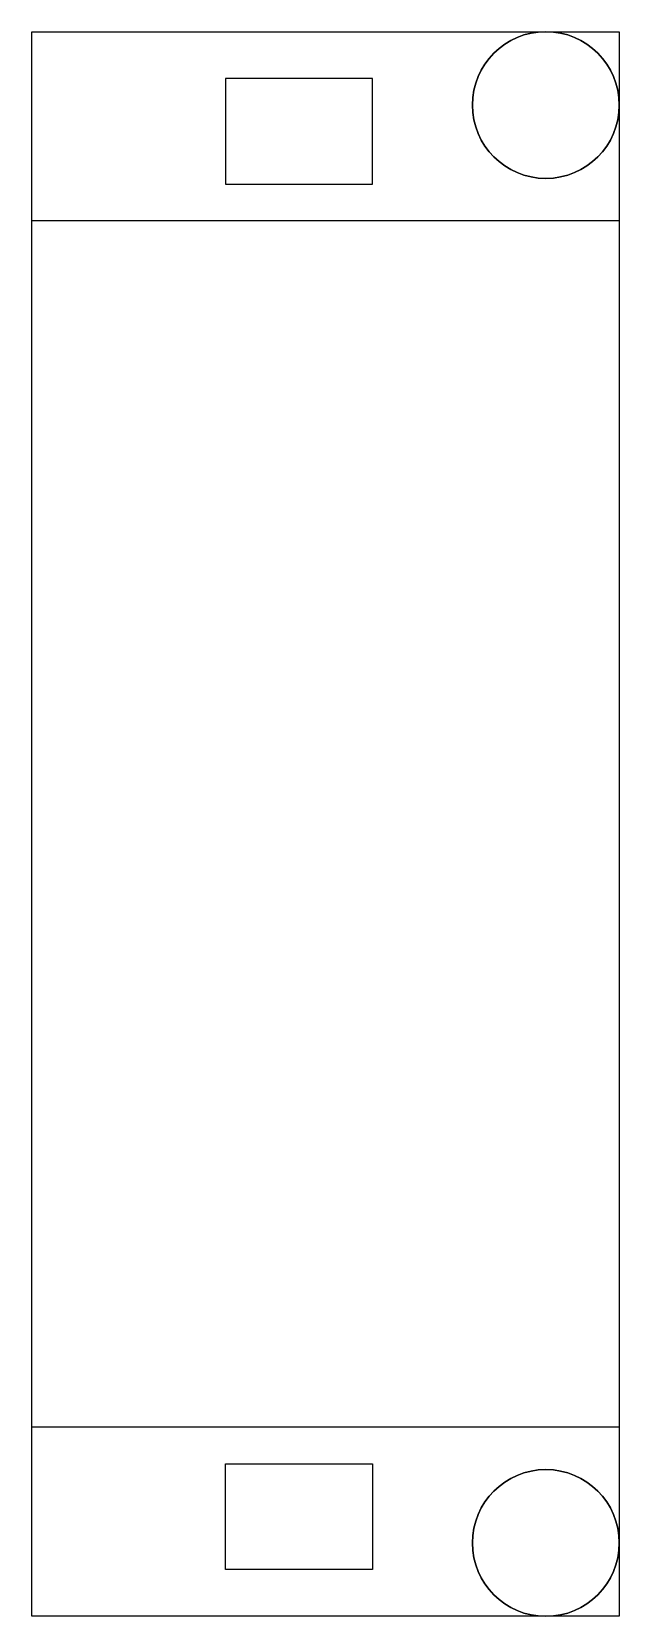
# Model space of a CAD drawing. Header units: millimetres. Extents: x -29.3 to -19.3, y -21.9 to 5.1.
import ezdxf

# ---------------------------------------------------------------- set-up
doc = ezdxf.new("R2010")
doc.units = ezdxf.units.MM
doc.layers.add('Body002_proj', color=7, linetype='CONTINUOUS')

msp = doc.modelspace()

# ---------------------------------------------------------------- linework, layer by layer
at = {"layer": 'Body002_proj'}
for p, q in [((-29.3, 5.08), (-19.3, 5.08)), ((-29.3, -21.92), (-29.3, 5.08)), ((-29.3, 5.08), (-20.55, 5.08)), ((-29.3, 1.86), (-29.3, 5.08)), ((-20.55, 5.08), (-19.3, 5.08)), ((-19.3, 5.08), (-19.3, -21.92)), ((-19.3, 5.08), (-19.3, 3.83)), ((-23.5, 4.28), (-26, 4.28)), ((-26, 4.28), (-26, 2.48)), ((-23.5, 2.48), (-23.5, 4.28)), ((-19.3, 3.83), (-19.3, 1.86)), ((-26, 2.48), (-23.5, 2.48)), ((-29.3, -18.7), (-29.3, 1.86)), ((-19.3, 1.86), (-29.3, 1.86)), ((-19.3, 1.86), (-29.3, 1.86)), ((-19.3, 1.86), (-19.3, -18.7)), ((-29.3, -21.92), (-29.3, -18.7)), ((-19.3, -18.7), (-29.3, -18.7)), ((-19.3, -18.7), (-29.3, -18.7)), ((-19.3, -18.7), (-19.3, -20.67)), ((-26, -21.12), (-26, -19.32)), ((-26, -19.32), (-23.5, -19.32)), ((-23.5, -19.32), (-23.5, -21.12)), ((-19.3, -20.67), (-19.3, -21.92)), ((-23.5, -21.12), (-26, -21.12)), ((-19.3, -21.92), (-29.3, -21.92)), ((-20.55, -21.92), (-29.3, -21.92)), ((-19.3, -21.92), (-20.55, -21.92))]:
    msp.add_line(p, q, dxfattribs=at)
for centre in [(-20.55, 3.83), (-20.55, -20.67)]:
    msp.add_circle(centre, 1.25, dxfattribs=at)
for centre, start, end in [((-20.55, 3.83), 90, 0), ((-20.55, 3.83), 0, 90), ((-20.55, -20.67), 0, -90), ((-20.55, -20.67), -90, 0)]:
    msp.add_arc(centre, 1.25, start, end, dxfattribs=at)

doc.saveas('drawing.dxf')
